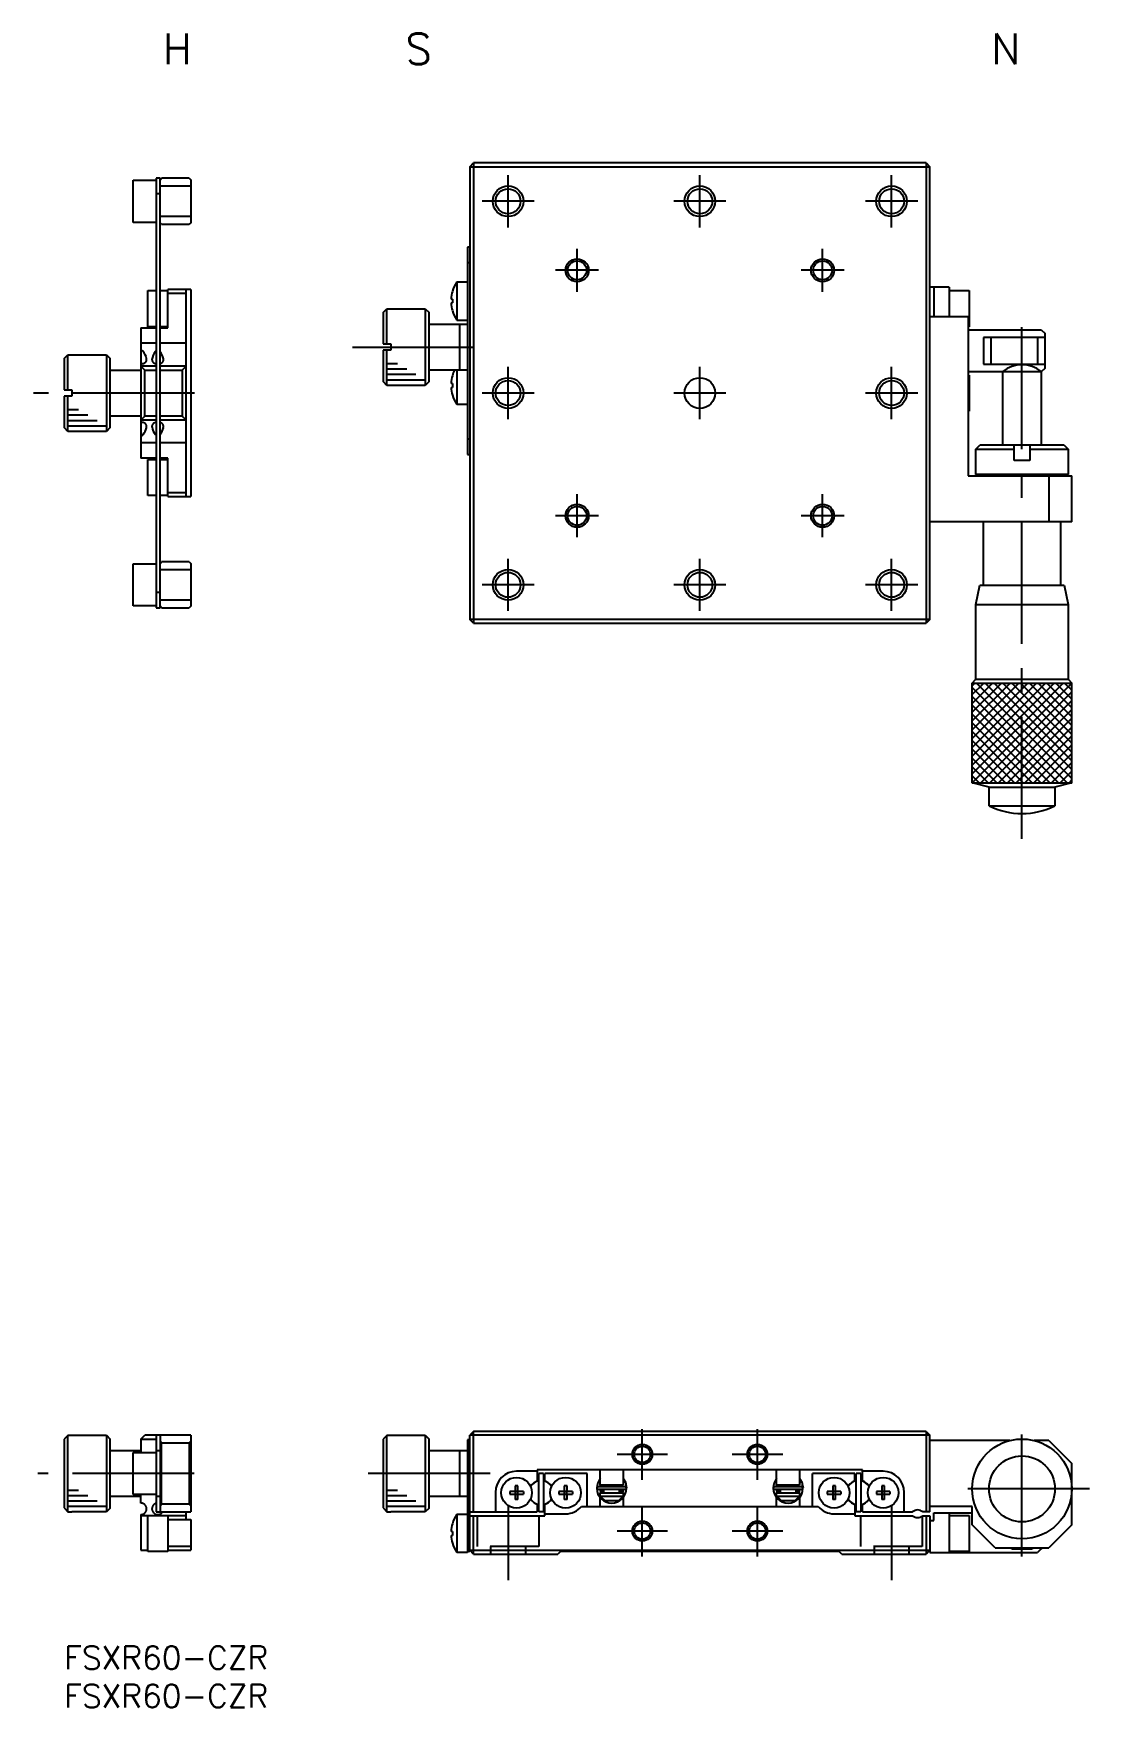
# Model space of a CAD drawing. Extents: x -4 to 277, y -8 to 210.
# Drawn here: x -4 to 133.7, y -8 to 210.2 of the extents above; entities that cross this region are included whole.
import ezdxf

# ---------------------------------------------------------------- set-up
doc = ezdxf.new("R2010")
doc.units = 0
doc.header["$LTSCALE"] = 0.5
doc.linetypes.add('CENTER', pattern=[50.8, 31.75, -6.35, 6.35, -6.35])
doc.linetypes.add('DASHED', pattern=[19.05, 12.7, -6.35])
for name, color, linetype in [('MSM_CENTER', 1, 'CENTER'), ('MSM_CONTINUOUS', 7, 'CONTINUOUS'), ('MSM_DASHED', 4, 'DASHED'), ('MSM_NARROW', 5, 'CONTINUOUS'), ('MSM_PART_NUMBER', 7, 'CONTINUOUS')]:
    doc.layers.add(name, color=color, linetype=linetype)
doc.styles.get("Standard").update_dxf_attribs({"font": 'txt.shx', "height": 3, "bigfont": 'bigfont.shx'})

# ---------------------------------------------------------------- blocks, each defined once
blk = doc.blocks.new('*U4')
at = {"layer": 'MSM_PART_NUMBER'}
blk.add_text('FSXR60-CZR', height=3, dxfattribs=at).set_placement((0, -3))
blk = doc.blocks.new('*U5')
at = {"layer": 'MSM_PART_NUMBER'}
blk.add_text('FSXR60-CZR', height=3, dxfattribs=at).set_placement((0, -8))

msp = doc.modelspace()

# ---------------------------------------------------------------- linework, layer by layer
at = {"layer": 'MSM_CENTER'}
for p, q in [((57.88, 184.95), (57.88, 191.75)), ((82.88, 184.95), (82.88, 191.75)), ((107.88, 184.95), (107.88, 191.75)), ((61.28, 188.35), (54.48, 188.35)), ((86.28, 188.35), (79.48, 188.35)), ((111.28, 188.35), (104.48, 188.35)), ((66.88, 176.55), (66.88, 182.15)), ((98.88, 176.55), (98.88, 182.15)), ((69.68, 179.35), (64.08, 179.35)), ((101.68, 179.35), (96.08, 179.35)), ((124.88, 105.25), (124.88, 172.85)), ((37.58, 169.35), (55.58, 169.35)), ((57.88, 159.95), (57.88, 166.75)), ((82.88, 159.95), (82.88, 166.75)), ((107.88, 159.95), (107.88, 166.75)), ((17, 163.35), (-4, 163.35)), ((61.28, 163.35), (54.48, 163.35)), ((86.28, 163.35), (79.48, 163.35)), ((111.28, 163.35), (104.48, 163.35)), ((66.88, 144.55), (66.88, 150.15)), ((98.88, 144.55), (98.88, 150.15)), ((69.68, 147.35), (64.08, 147.35)), ((101.68, 147.35), (96.08, 147.35)), ((57.88, 134.95), (57.88, 141.75)), ((82.88, 134.95), (82.88, 141.75)), ((107.88, 134.95), (107.88, 141.75)), ((61.28, 138.35), (54.48, 138.35)), ((86.28, 138.35), (79.48, 138.35)), ((111.28, 138.35), (104.48, 138.35)), ((124.88, 11.7), (124.88, 29.3)), ((75.38, 21.7), (75.38, 28.3)), ((90.38, 21.7), (90.38, 28.3)), ((78.68, 25), (72.08, 25)), ((93.68, 25), (87.08, 25)), ((16.95, 22.5), (-3.45, 22.5)), ((55.53, 22.5), (38.13, 22.5)), ((133.68, 20.5), (116.08, 20.5)), ((57.88, 18.4), (57.88, 8.6)), ((75.38, 11.7), (75.38, 18.3)), ((90.38, 11.7), (90.38, 18.3)), ((107.88, 18.4), (107.88, 8.6)), ((78.68, 15), (72.08, 15)), ((93.68, 15), (87.08, 15))]:
    msp.add_line(p, q, dxfattribs=at)
at = {"layer": 'MSM_CONTINUOUS'}
for p, q in [((52.88, 192.85), (53.38, 193.35)), ((52.88, 192.85), (52.88, 133.85)), ((52.88, 192.85), (112.88, 192.85)), ((53.38, 193.35), (53.38, 133.35)), ((112.38, 193.35), (53.38, 193.35)), ((112.38, 193.35), (112.38, 133.35)), ((112.38, 193.35), (112.88, 192.85)), ((112.88, 133.85), (112.88, 192.85)), ((9, 185.6), (9, 191.1)), ((9, 191.1), (12, 191.1)), ((12, 191.35), (12, 135.35)), ((12.5, 191.35), (12, 191.35)), ((12.5, 135.35), (12.5, 191.35)), ((12.5, 191.15), (12.7, 191.35)), ((12.5, 190.35), (16.5, 190.35)), ((16.3, 191.35), (12.7, 191.35)), ((16.3, 191.35), (16.5, 191.15)), ((16.5, 191.15), (16.5, 185.55)), ((12, 189.35), (12.5, 189.35)), ((12, 185.6), (9, 185.6)), ((16.5, 186.35), (12.5, 186.35)), ((12.7, 185.35), (12.5, 185.55)), ((16.5, 185.55), (16.3, 185.35)), ((12.7, 185.35), (16.3, 185.35)), ((52.58, 182.35), (52.58, 155.35)), ((52.88, 182.35), (52.58, 182.35)), ((52.58, 180.35), (52.88, 180.35)), ((16.5, 176.85), (13.5, 176.85)), ((13.5, 171.85), (13.5, 176.85)), ((15.9, 149.85), (15.9, 176.85)), ((16.5, 176.85), (16.5, 149.85)), ((51.19, 177.85), (51.19, 172.85)), ((51.19, 177.85), (52.58, 177.85)), ((115.38, 177.15), (112.88, 177.15)), ((113.38, 177.15), (113.38, 173.35)), ((115.38, 177.15), (115.38, 173.35)), ((10.9, 172), (10.9, 176.7)), ((10.9, 176.7), (12, 176.7)), ((12.5, 176.7), (13.5, 176.7)), ((13.5, 176.35), (15.9, 176.35)), ((50.62, 175.61), (50.45, 175.61)), ((50.45, 175.09), (50.62, 175.09)), ((50.62, 176.61), (50.61, 176.61)), ((115.38, 176.7), (117.98, 176.7)), ((117.98, 176.7), (117.98, 172)), ((41.58, 173.85), (42.08, 174.35)), ((41.58, 173.85), (41.58, 169.75)), ((42.08, 174.35), (47.08, 174.35)), ((42.08, 169.75), (42.08, 174.35)), ((47.08, 174.35), (47.08, 164.35)), ((47.08, 174.35), (47.58, 173.85)), ((47.58, 164.85), (47.58, 173.85)), ((50.61, 174.09), (50.62, 174.09)), ((51.19, 172.85), (52.58, 172.85)), ((112.88, 173.35), (117.88, 173.35)), ((117.88, 173.35), (117.88, 152.55)), ((10, 171.85), (10, 154.85)), ((10, 171.85), (12, 171.85)), ((12, 172), (10.9, 172)), ((13.5, 172), (12.5, 172)), ((12.5, 171.85), (13.5, 171.85)), ((47.58, 172.35), (52.58, 172.35)), ((51.58, 166.35), (51.58, 172.35)), ((117.98, 172), (117.88, 172)), ((117.88, 171.6), (127.38, 171.6)), ((119.88, 170.6), (119.88, 167.1)), ((127.88, 170.6), (119.88, 170.6)), ((120.88, 167.1), (120.88, 170.6)), ((126.88, 170.6), (126.88, 167.1)), ((127.38, 171.6), (127.88, 171.1)), ((127.88, 166.6), (127.88, 171.1)), ((0, 167.85), (0.5, 168.35)), ((0.5, 168.35), (5.5, 168.35)), ((0.5, 163.75), (0.5, 168.35)), ((5.5, 168.35), (5.5, 158.35)), ((5.5, 168.35), (6, 167.85)), ((12, 169.85), (10, 169.85)), ((10.05, 168.91), (10, 168.91)), ((10.15, 168.87), (10.05, 168.91)), ((10.25, 168.79), (10.15, 168.87)), ((12, 168.83), (11.92, 168.76)), ((15.9, 169.85), (12.5, 169.85)), ((41.58, 169.75), (42.58, 169.75)), ((41.58, 168.95), (41.58, 164.85)), ((42.58, 168.95), (41.58, 168.95)), ((42.08, 164.35), (42.08, 168.95)), ((42.58, 169.75), (42.58, 168.95)), ((0, 167.85), (0, 163.75)), ((6, 158.85), (6, 167.85)), ((6, 166.35), (10, 166.35)), ((12, 166.85), (10, 166.85)), ((10.5, 166.35), (10, 166.85)), ((10.43, 167.24), (10.54, 167.3)), ((10.5, 160.35), (10.5, 166.35)), ((10.5, 166.35), (12, 166.35)), ((10.54, 167.3), (10.63, 167.37)), ((10.63, 167.37), (10.69, 167.46)), ((10.69, 167.46), (10.74, 167.57)), ((10.75, 167.71), (10.74, 167.83)), ((10.74, 167.57), (10.75, 167.7)), ((10.75, 167.7), (10.75, 167.71)), ((11.45, 167.71), (11.45, 167.67)), ((11.45, 167.67), (11.46, 167.63)), ((11.46, 167.63), (11.46, 167.58)), ((11.46, 167.58), (11.47, 167.55)), ((11.47, 167.55), (11.48, 167.51)), ((11.48, 167.51), (11.5, 167.48)), ((11.5, 167.48), (11.51, 167.46)), ((11.51, 167.46), (11.52, 167.44)), ((11.52, 167.44), (11.54, 167.41)), ((11.54, 167.41), (11.55, 167.39)), ((11.55, 167.39), (11.57, 167.37)), ((11.57, 167.37), (11.58, 167.36)), ((11.58, 167.36), (11.6, 167.34)), ((11.6, 167.34), (11.62, 167.33)), ((11.62, 167.33), (11.64, 167.31)), ((11.64, 167.31), (11.66, 167.3)), ((11.66, 167.3), (11.68, 167.29)), ((11.68, 167.29), (11.71, 167.27)), ((11.71, 167.27), (11.73, 167.26)), ((11.73, 167.26), (11.75, 167.25)), ((11.75, 167.25), (11.78, 167.24)), ((11.78, 167.24), (11.81, 167.23)), ((11.81, 167.23), (11.84, 167.22)), ((11.84, 167.22), (11.86, 167.21)), ((11.86, 167.21), (11.9, 167.2)), ((11.9, 167.2), (11.93, 167.2)), ((11.93, 167.2), (11.95, 167.19)), ((11.95, 167.19), (11.98, 167.19)), ((11.98, 167.19), (12, 167.18)), ((12.5, 167.2), (12.53, 167.21)), ((15.9, 166.85), (12.5, 166.85)), ((12.5, 166.35), (15.4, 166.35)), ((12.53, 167.21), (12.55, 167.22)), ((12.55, 167.22), (12.58, 167.23)), ((12.58, 167.23), (12.6, 167.23)), ((12.6, 167.23), (12.63, 167.24)), ((12.63, 167.24), (12.65, 167.25)), ((12.65, 167.25), (12.68, 167.26)), ((12.68, 167.26), (12.7, 167.28)), ((12.7, 167.28), (12.73, 167.29)), ((12.73, 167.29), (12.75, 167.31)), ((12.75, 167.31), (12.78, 167.33)), ((12.78, 167.33), (12.8, 167.35)), ((12.8, 167.35), (12.82, 167.37)), ((12.82, 167.37), (12.84, 167.39)), ((12.84, 167.39), (12.86, 167.41)), ((12.86, 167.41), (12.88, 167.43)), ((12.88, 167.43), (12.89, 167.46)), ((12.89, 167.46), (12.91, 167.49)), ((12.91, 167.49), (12.92, 167.51)), ((12.92, 167.51), (12.93, 167.54)), ((12.93, 167.54), (12.94, 167.57)), ((12.95, 167.71), (12.94, 167.82)), ((12.94, 167.61), (12.95, 167.64)), ((12.94, 167.57), (12.94, 167.61)), ((12.95, 167.68), (12.95, 167.71)), ((12.95, 167.64), (12.95, 167.68)), ((15.9, 166.85), (15.4, 166.35)), ((15.4, 166.35), (15.4, 160.35)), ((52.58, 166.35), (47.58, 166.35)), ((51.19, 166.35), (51.19, 161.85)), ((122.38, 166.1), (117.88, 166.1)), ((119.88, 167.1), (127.88, 167.1)), ((122.38, 166.17), (127.38, 166.17)), ((122.38, 156.55), (122.38, 166.17)), ((127.88, 166.6), (127.38, 166.1)), ((127.38, 166.17), (127.38, 156.55)), ((0, 163.75), (1, 163.75)), ((1, 163.75), (1, 162.95)), ((42.08, 164.35), (41.58, 164.85)), ((47.08, 164.35), (42.08, 164.35)), ((47.58, 164.85), (47.08, 164.35)), ((50.62, 164.61), (50.45, 164.61)), ((50.45, 164.09), (50.62, 164.09)), ((50.62, 165.61), (50.61, 165.61)), ((117.88, 165.7), (117.98, 165.7)), ((117.98, 165.7), (117.98, 161)), ((1, 162.95), (0, 162.95)), ((0, 162.95), (0, 158.85)), ((0.5, 158.35), (0.5, 162.95)), ((50.61, 163.09), (50.62, 163.09)), ((52.58, 161.85), (51.19, 161.85)), ((10, 160.35), (6, 160.35)), ((10, 159.85), (10.5, 160.35)), ((10, 159.85), (12, 159.85)), ((10.03, 159.53), (10, 159.53)), ((10.07, 159.53), (10.03, 159.53)), ((10.1, 159.53), (10.07, 159.53)), ((10.14, 159.52), (10.1, 159.53)), ((10.17, 159.52), (10.14, 159.52)), ((10.2, 159.52), (10.17, 159.52)), ((10.23, 159.51), (10.2, 159.52)), ((10.26, 159.51), (10.23, 159.51)), ((10.29, 159.5), (10.26, 159.51)), ((10.32, 159.49), (10.29, 159.5)), ((10.34, 159.49), (10.32, 159.49)), ((10.37, 159.48), (10.34, 159.49)), ((10.4, 159.47), (10.37, 159.48)), ((10.43, 159.46), (10.4, 159.47)), ((10.46, 159.44), (10.43, 159.46)), ((10.49, 159.43), (10.46, 159.44)), ((10.51, 159.42), (10.49, 159.43)), ((12, 160.35), (10.5, 160.35)), ((10.54, 159.4), (10.51, 159.42)), ((10.56, 159.39), (10.54, 159.4)), ((10.58, 159.37), (10.56, 159.39)), ((10.6, 159.36), (10.58, 159.37)), ((10.62, 159.34), (10.6, 159.36)), ((10.64, 159.32), (10.62, 159.34)), ((10.65, 159.3), (10.64, 159.32)), ((11.56, 159.31), (11.54, 159.29)), ((11.58, 159.33), (11.56, 159.31)), ((11.6, 159.35), (11.58, 159.33)), ((11.62, 159.37), (11.6, 159.35)), ((11.65, 159.39), (11.62, 159.37)), ((11.67, 159.41), (11.65, 159.39)), ((11.7, 159.42), (11.67, 159.41)), ((11.72, 159.43), (11.7, 159.42)), ((11.74, 159.44), (11.72, 159.43)), ((11.76, 159.45), (11.74, 159.44)), ((11.79, 159.46), (11.76, 159.45)), ((11.81, 159.47), (11.79, 159.46)), ((11.84, 159.48), (11.81, 159.47)), ((11.86, 159.49), (11.84, 159.48)), ((11.89, 159.49), (11.86, 159.49)), ((11.92, 159.5), (11.89, 159.49)), ((11.94, 159.51), (11.92, 159.5)), ((11.97, 159.51), (11.94, 159.51)), ((12, 159.52), (11.97, 159.51)), ((15.4, 160.35), (12.5, 160.35)), ((12.5, 159.85), (15.9, 159.85)), ((12.53, 159.49), (12.5, 159.5)), ((12.56, 159.48), (12.53, 159.49)), ((12.59, 159.47), (12.56, 159.48)), ((12.62, 159.46), (12.59, 159.47)), ((12.65, 159.45), (12.62, 159.46)), ((12.68, 159.43), (12.65, 159.45)), ((12.71, 159.42), (12.68, 159.43)), ((12.73, 159.41), (12.71, 159.42)), ((12.75, 159.39), (12.73, 159.41)), ((12.77, 159.38), (12.75, 159.39)), ((12.79, 159.36), (12.77, 159.38)), ((12.81, 159.34), (12.79, 159.36)), ((12.83, 159.33), (12.81, 159.34)), ((12.85, 159.31), (12.83, 159.33)), ((12.87, 159.28), (12.85, 159.31)), ((15.4, 160.35), (15.9, 159.85)), ((117.98, 161), (117.88, 161)), ((0.5, 158.35), (0, 158.85)), ((5.5, 158.35), (0.5, 158.35)), ((6, 158.85), (5.5, 158.35)), ((10, 157.79), (10.11, 157.81)), ((10.11, 157.81), (10.2, 157.87)), ((10.2, 157.87), (10.29, 157.95)), ((10.67, 159.27), (10.65, 159.3)), ((10.69, 159.25), (10.67, 159.27)), ((10.7, 159.22), (10.69, 159.25)), ((10.72, 159.18), (10.7, 159.22)), ((10.73, 159.15), (10.72, 159.18)), ((10.74, 159.11), (10.73, 159.15)), ((10.73, 158.8), (10.75, 158.94)), ((10.75, 159.07), (10.74, 159.11)), ((10.75, 159.03), (10.75, 159.07)), ((10.75, 158.99), (10.75, 159.03)), ((10.75, 158.94), (10.75, 158.99)), ((11.46, 159.1), (11.45, 159.06)), ((11.45, 159.06), (11.45, 159.01)), ((11.45, 159.01), (11.45, 158.99)), ((11.45, 158.99), (11.46, 158.88)), ((11.47, 159.14), (11.46, 159.1)), ((11.48, 159.19), (11.47, 159.16)), ((11.47, 159.16), (11.47, 159.14)), ((11.5, 159.22), (11.48, 159.19)), ((11.51, 159.24), (11.5, 159.22)), ((11.52, 159.27), (11.51, 159.24)), ((11.54, 159.29), (11.52, 159.27)), ((11.91, 157.94), (11.99, 157.87)), ((11.99, 157.87), (12, 157.87)), ((12.88, 159.25), (12.87, 159.28)), ((12.9, 159.23), (12.88, 159.25)), ((12.91, 159.2), (12.9, 159.23)), ((12.92, 159.17), (12.91, 159.2)), ((12.93, 159.14), (12.92, 159.17)), ((12.94, 159.11), (12.93, 159.14)), ((12.93, 158.81), (12.95, 158.95)), ((12.94, 159.08), (12.94, 159.11)), ((12.95, 159.04), (12.94, 159.08)), ((12.95, 158.99), (12.95, 159.04)), ((12.95, 158.99), (12.95, 158.99)), ((12.95, 158.95), (12.95, 158.99)), ((52.88, 157.35), (52.58, 157.35)), ((12, 156.85), (10, 156.85)), ((15.9, 156.85), (12.5, 156.85)), ((52.58, 155.35), (52.88, 155.35)), ((118.88, 156.05), (119.38, 156.55)), ((118.88, 156.05), (123.88, 156.05)), ((118.88, 152.75), (118.88, 156.05)), ((125.88, 156.55), (119.38, 156.55)), ((123.88, 154.55), (123.88, 156.55)), ((130.38, 156.55), (125.88, 156.55)), ((125.88, 156.55), (125.88, 154.55)), ((125.88, 156.05), (130.88, 156.05)), ((130.38, 156.55), (130.88, 156.05)), ((130.88, 156.05), (130.88, 152.75)), ((12, 154.85), (10, 154.85)), ((10.9, 150), (10.9, 154.7)), ((10.9, 154.7), (12, 154.7)), ((13.5, 154.85), (12.5, 154.85)), ((12.5, 154.7), (13.5, 154.7)), ((13.5, 149.85), (13.5, 154.85)), ((125.88, 154.55), (123.88, 154.55)), ((117.88, 152.55), (131.38, 152.55)), ((130.88, 152.75), (118.88, 152.75)), ((119.08, 152.55), (118.88, 152.75)), ((128.38, 152.55), (128.38, 146.55)), ((130.88, 152.75), (130.68, 152.55)), ((131.38, 146.55), (131.38, 152.55)), ((12, 150), (10.9, 150)), ((13.5, 150), (12.5, 150)), ((15.9, 150.35), (13.5, 150.35)), ((13.5, 149.85), (16.5, 149.85)), ((131.38, 146.55), (112.88, 146.55)), ((119.88, 138.3), (119.88, 146.55)), ((129.88, 146.55), (129.88, 138.3)), ((9, 135.6), (9, 141.1)), ((9, 141.1), (12, 141.1)), ((12.5, 141.15), (12.7, 141.35)), ((12.5, 140.35), (16.5, 140.35)), ((16.3, 141.35), (12.7, 141.35)), ((16.3, 141.35), (16.5, 141.15)), ((16.5, 141.15), (16.5, 135.55)), ((118.88, 135.8), (119.38, 138.3)), ((119.38, 138.3), (130.38, 138.3)), ((130.38, 138.3), (130.88, 135.8)), ((12, 135.6), (9, 135.6)), ((12.5, 137.35), (12, 137.35)), ((12, 135.35), (12.5, 135.35)), ((16.5, 136.35), (12.5, 136.35)), ((12.7, 135.35), (12.5, 135.55)), ((12.7, 135.35), (16.3, 135.35)), ((16.5, 135.55), (16.3, 135.35)), ((118.88, 135.8), (130.88, 135.8)), ((118.88, 126.05), (118.88, 135.8)), ((130.88, 135.8), (130.88, 126.05)), ((53.38, 133.35), (52.88, 133.85)), ((112.88, 133.85), (52.88, 133.85)), ((53.38, 133.35), (112.38, 133.35)), ((112.88, 133.85), (112.38, 133.35)), ((118.38, 125.55), (118.88, 126.05)), ((118.38, 125.55), (131.38, 125.55)), ((118.38, 112.55), (118.38, 125.55)), ((118.88, 126.05), (130.88, 126.05)), ((130.88, 126.05), (131.38, 125.55)), ((131.38, 112.55), (131.38, 125.55)), ((118.38, 112.55), (131.38, 112.55)), ((120.58, 111.96), (118.38, 112.55)), ((120.58, 111.96), (129.18, 111.96)), ((120.58, 109.55), (120.58, 111.96)), ((131.38, 112.55), (129.18, 111.96)), ((129.18, 111.96), (129.18, 109.55)), ((120.58, 109.55), (129.18, 109.55)), ((0.5, 27.48), (0, 26.98)), ((0, 26.98), (0, 18.02)), ((0.5, 17.52), (0.5, 27.48)), ((1, 27.48), (0.5, 27.48)), ((1, 27.5), (5.5, 27.5)), ((1, 27.5), (1, 27.48)), ((5.5, 27.5), (5.5, 17.5)), ((5.5, 27.5), (6, 27)), ((6, 18), (6, 27)), ((10, 27), (10.5, 27.5)), ((10, 27), (12, 27)), ((10, 27), (10, 25.25)), ((16.5, 27.5), (10.5, 27.5)), ((12, 27.5), (12, 17.5)), ((12.5, 27.5), (12.5, 17.5)), ((12.7, 26.5), (12.5, 26.7)), ((12.7, 26.5), (16.3, 26.5)), ((12.7, 18.5), (12.7, 26.5)), ((16.5, 26.7), (16.3, 26.5)), ((16.3, 26.5), (16.3, 18.5)), ((16.5, 27.5), (16.5, 17.5)), ((42.08, 27.48), (41.58, 26.98)), ((41.58, 26.98), (41.58, 18.02)), ((42.08, 17.52), (42.08, 27.48)), ((42.58, 27.48), (42.08, 27.48)), ((42.58, 27.5), (47.08, 27.5)), ((42.58, 27.5), (42.58, 27.48)), ((47.08, 27.5), (47.08, 17.5)), ((47.08, 27.5), (47.58, 27)), ((47.58, 18), (47.58, 27)), ((52.58, 26.9), (52.58, 12.2)), ((52.88, 26.9), (52.58, 26.9)), ((53.38, 28), (52.88, 27.5)), ((52.88, 12.4), (52.88, 27.5)), ((112.88, 27.5), (52.88, 27.5)), ((53.38, 17.5), (53.38, 28)), ((112.38, 28), (53.38, 28)), ((112.38, 28), (112.38, 17.5)), ((112.38, 28), (112.88, 27.5)), ((112.88, 17.5), (112.88, 27.5)), ((123.28, 26.8), (112.88, 26.8)), ((128.38, 26.8), (126.48, 26.8)), ((128.38, 26.8), (131.38, 23.8)), ((6, 25.5), (10, 25.5)), ((9, 19.75), (9, 25.25)), ((9, 25.25), (12, 25.25)), ((12, 25.5), (12.5, 25.5)), ((47.58, 25.5), (52.58, 25.5)), ((51.58, 19.5), (51.58, 25.5)), ((52.58, 24.9), (52.88, 24.9)), ((61.68, 22.8), (58.98, 22.8)), ((104.08, 23), (61.68, 23)), ((61.68, 23), (61.68, 21.55)), ((61.88, 17.5), (61.88, 22.5)), ((62.48, 22.5), (61.88, 22.5)), ((62.48, 22.5), (62.48, 17.5)), ((68.18, 22.5), (62.68, 22.5)), ((62.68, 21.55), (62.68, 22.5)), ((68.18, 18.2), (68.18, 22.5)), ((69.88, 21), (69.88, 23)), ((72.88, 23), (72.88, 21)), ((72.88, 21.84), (73.17, 21.37)), ((92.88, 21), (92.88, 23)), ((95.88, 23), (95.88, 21)), ((95.88, 21.84), (96.17, 21.37)), ((103.08, 22.5), (97.58, 22.5)), ((97.58, 18.2), (97.58, 22.5)), ((103.08, 21.55), (103.08, 22.5)), ((103.28, 17.5), (103.28, 22.5)), ((103.88, 22.5), (103.28, 22.5)), ((103.88, 22.5), (103.88, 17.5)), ((104.08, 21.55), (104.08, 23)), ((106.78, 22.8), (104.08, 22.8)), ((131.38, 15.8), (131.38, 23.8)), ((12, 19.75), (9, 19.75)), ((10, 18.65), (10, 19.75)), ((56.23, 20.05), (56.23, 17.5)), ((58.8, 20.18), (58.1, 20.18)), ((58.1, 20.18), (58.1, 19.82)), ((58.1, 19.82), (58.8, 19.82)), ((58.8, 20.89), (58.8, 20.18)), ((59.16, 20.89), (58.8, 20.89)), ((58.81, 20.17), (58.8, 20.18)), ((58.81, 19.83), (58.8, 19.82)), ((58.8, 19.82), (58.8, 19.11)), ((58.81, 20.17), (58.81, 19.83)), ((59.15, 20.17), (58.81, 20.17)), ((58.81, 19.83), (59.15, 19.83)), ((59.15, 20.17), (59.16, 20.18)), ((59.15, 19.83), (59.15, 20.17)), ((59.15, 19.83), (59.16, 19.82)), ((59.16, 20.18), (59.16, 20.89)), ((59.87, 20.18), (59.16, 20.18)), ((59.16, 19.11), (59.16, 19.82)), ((59.16, 19.82), (59.87, 19.82)), ((59.87, 20.18), (59.87, 19.82)), ((61.42, 21.4), (61.68, 21.55)), ((62.68, 21.55), (62.94, 21.4)), ((65.2, 20.18), (64.5, 20.18)), ((64.5, 20.18), (64.5, 19.82)), ((64.5, 19.82), (65.2, 19.82)), ((65.2, 20.89), (65.2, 20.18)), ((65.56, 20.89), (65.2, 20.89)), ((65.21, 20.17), (65.2, 20.18)), ((65.21, 19.83), (65.2, 19.82)), ((65.2, 19.82), (65.2, 19.11)), ((65.21, 20.17), (65.21, 19.83)), ((65.55, 20.17), (65.21, 20.17)), ((65.21, 19.83), (65.55, 19.83)), ((65.55, 20.17), (65.56, 20.18)), ((65.55, 19.83), (65.55, 20.17)), ((65.55, 19.83), (65.56, 19.82)), ((65.56, 20.18), (65.56, 20.89)), ((66.27, 20.18), (65.56, 20.18)), ((65.56, 19.11), (65.56, 19.82)), ((65.56, 19.82), (66.27, 19.82)), ((66.27, 20.18), (66.27, 19.82)), ((69.63, 20.8), (73.13, 20.8)), ((73.13, 20.4), (69.63, 20.4)), ((69.88, 21), (69.84, 20.8)), ((69.84, 20.4), (69.95, 20)), ((69.88, 21.01), (69.88, 21)), ((72.88, 21), (69.88, 21)), ((69.88, 20.19), (69.88, 20.2)), ((69.88, 20.2), (70.38, 20.2)), ((69.88, 20.19), (69.88, 20.19)), ((69.88, 20.19), (69.88, 20.19)), ((69.88, 20.19), (69.88, 20.19)), ((69.88, 20.19), (69.88, 20.19)), ((69.88, 20), (72.88, 20)), ((69.88, 19.5), (69.88, 20)), ((69.94, 21), (70.19, 20.8)), ((70.38, 20.8), (70.38, 21)), ((70.38, 20), (70.38, 20.4)), ((72.38, 21), (72.38, 20.8)), ((72.38, 20.4), (72.38, 20)), ((72.38, 20.2), (72.88, 20.2)), ((72.53, 20.8), (72.61, 20.81)), ((72.61, 20.81), (72.82, 21)), ((72.82, 20), (72.93, 20.4)), ((73.17, 21.37), (72.88, 21.28)), ((72.88, 20.2), (72.88, 20.19)), ((72.88, 20.19), (72.88, 20.19)), ((72.88, 20.19), (72.88, 20.19)), ((72.88, 20), (72.88, 19.5)), ((73.17, 20.83), (73.16, 20.8)), ((73.16, 20.8), (73.16, 20.79)), ((73.17, 21.37), (73.18, 21.33)), ((73.19, 20.86), (73.17, 20.83)), ((73.18, 21.33), (73.2, 21.3)), ((73.2, 20.9), (73.19, 20.86)), ((73.2, 21.3), (73.2, 21.27)), ((73.2, 21.27), (73.21, 21.24)), ((73.21, 20.93), (73.2, 20.9)), ((73.21, 21.24), (73.22, 21.2)), ((73.22, 21), (73.21, 20.96)), ((73.21, 20.96), (73.21, 20.93)), ((73.22, 21.2), (73.22, 21.17)), ((73.22, 21.17), (73.23, 21.13)), ((73.23, 21.07), (73.22, 21.03)), ((73.22, 21.03), (73.22, 21)), ((73.23, 21.13), (73.23, 21.1)), ((73.23, 21.1), (73.23, 21.07)), ((73.23, 21.09), (73.33, 20.63)), ((92.63, 20.8), (96.13, 20.8)), ((96.13, 20.4), (92.63, 20.4)), ((92.88, 21), (92.84, 20.8)), ((92.84, 20.4), (92.95, 20)), ((92.88, 21.01), (92.88, 21)), ((95.88, 21), (92.88, 21)), ((92.88, 20.19), (92.88, 20.2)), ((92.88, 20.2), (93.38, 20.2)), ((92.88, 20.19), (92.88, 20.19)), ((92.88, 20.19), (92.88, 20.19)), ((92.88, 20.19), (92.88, 20.19)), ((92.88, 20.19), (92.88, 20.19)), ((92.88, 20), (95.88, 20)), ((92.88, 19.5), (92.88, 20)), ((92.94, 21), (93.19, 20.8)), ((93.38, 20.8), (93.38, 21)), ((93.38, 20), (93.38, 20.4)), ((95.38, 21), (95.38, 20.8)), ((95.38, 20.4), (95.38, 20)), ((95.38, 20.2), (95.88, 20.2)), ((95.53, 20.8), (95.61, 20.81)), ((95.61, 20.81), (95.82, 21)), ((95.82, 20), (95.93, 20.4)), ((96.17, 21.37), (95.88, 21.28)), ((95.88, 20.2), (95.88, 20.19)), ((95.88, 20.19), (95.88, 20.19)), ((95.88, 20.19), (95.88, 20.19)), ((95.88, 20), (95.88, 19.5)), ((96.17, 20.83), (96.16, 20.8)), ((96.16, 20.8), (96.16, 20.79)), ((96.17, 21.37), (96.18, 21.33)), ((96.19, 20.86), (96.17, 20.83)), ((96.18, 21.33), (96.2, 21.3)), ((96.2, 20.9), (96.19, 20.86)), ((96.2, 21.3), (96.2, 21.27)), ((96.2, 21.27), (96.21, 21.24)), ((96.21, 20.93), (96.2, 20.9)), ((96.21, 21.24), (96.22, 21.2)), ((96.22, 21), (96.21, 20.96)), ((96.21, 20.96), (96.21, 20.93)), ((96.22, 21.2), (96.22, 21.17)), ((96.22, 21.17), (96.23, 21.13)), ((96.23, 21.07), (96.22, 21.03)), ((96.22, 21.03), (96.22, 21)), ((96.23, 21.13), (96.23, 21.1)), ((96.23, 21.1), (96.23, 21.07)), ((96.23, 21.09), (96.33, 20.63)), ((100.2, 20.18), (99.5, 20.18)), ((99.5, 20.18), (99.5, 19.82)), ((99.5, 19.82), (100.2, 19.82)), ((100.2, 20.89), (100.2, 20.18)), ((100.56, 20.89), (100.2, 20.89)), ((100.21, 20.17), (100.2, 20.18)), ((100.21, 19.83), (100.2, 19.82)), ((100.2, 19.82), (100.2, 19.11)), ((100.21, 20.17), (100.21, 19.83)), ((100.55, 20.17), (100.21, 20.17)), ((100.21, 19.83), (100.55, 19.83)), ((100.55, 20.17), (100.56, 20.18)), ((100.55, 19.83), (100.55, 20.17)), ((100.55, 19.83), (100.56, 19.82)), ((100.56, 20.18), (100.56, 20.89)), ((101.27, 20.18), (100.56, 20.18)), ((100.56, 19.11), (100.56, 19.82)), ((100.56, 19.82), (101.27, 19.82)), ((101.27, 20.18), (101.27, 19.82)), ((103.08, 21.55), (102.82, 21.4)), ((104.34, 21.4), (104.08, 21.55)), ((106.6, 20.18), (105.9, 20.18)), ((105.9, 20.18), (105.9, 19.82)), ((105.9, 19.82), (106.6, 19.82)), ((106.6, 20.89), (106.6, 20.18)), ((106.96, 20.89), (106.6, 20.89)), ((106.61, 20.17), (106.6, 20.18)), ((106.61, 19.83), (106.6, 19.82)), ((106.6, 19.82), (106.6, 19.11)), ((106.61, 20.17), (106.61, 19.83)), ((106.95, 20.17), (106.61, 20.17)), ((106.61, 19.83), (106.95, 19.83)), ((106.95, 20.17), (106.96, 20.18)), ((106.95, 19.83), (106.95, 20.17)), ((106.95, 19.83), (106.96, 19.82)), ((106.96, 20.18), (106.96, 20.89)), ((107.67, 20.18), (106.96, 20.18)), ((106.96, 19.11), (106.96, 19.82)), ((106.96, 19.82), (107.67, 19.82)), ((107.67, 20.18), (107.67, 19.82)), ((109.53, 17.5), (109.53, 20.05)), ((0, 18.02), (0.5, 17.52)), ((0.5, 17.52), (1, 17.52)), ((1, 17.52), (1, 17.5)), ((5.5, 17.5), (1, 17.5)), ((6, 18), (5.5, 17.5)), ((10, 19.5), (6, 19.5)), ((10.03, 18.65), (10, 18.65)), ((10.07, 18.65), (10.03, 18.65)), ((10.1, 18.64), (10.07, 18.65)), ((10.14, 18.64), (10.1, 18.64)), ((10.17, 18.63), (10.14, 18.64)), ((10.2, 18.62), (10.17, 18.63)), ((10.23, 18.61), (10.2, 18.62)), ((10.26, 18.6), (10.23, 18.61)), ((10.29, 18.59), (10.26, 18.6)), ((10.31, 18.58), (10.29, 18.59)), ((10.34, 18.57), (10.31, 18.58)), ((10.37, 18.55), (10.34, 18.57)), ((10.4, 18.53), (10.37, 18.55)), ((10.43, 18.51), (10.4, 18.53)), ((10.46, 18.49), (10.43, 18.51)), ((10.48, 18.47), (10.46, 18.49)), ((10.51, 18.45), (10.48, 18.47)), ((10.53, 18.43), (10.51, 18.45)), ((10.56, 18.4), (10.53, 18.43)), ((10.58, 18.38), (10.56, 18.4)), ((10.6, 18.35), (10.58, 18.38)), ((10.58, 17.42), (10.61, 17.46)), ((10.62, 18.32), (10.6, 18.35)), ((10.61, 17.46), (10.64, 17.5)), ((10.64, 18.29), (10.62, 18.32)), ((10.66, 18.25), (10.64, 18.29)), ((10.64, 17.5), (10.66, 17.55)), ((10.68, 18.22), (10.66, 18.25)), ((10.66, 17.55), (10.68, 17.59)), ((10.69, 18.19), (10.68, 18.22)), ((10.68, 17.59), (10.7, 17.64)), ((10.7, 18.16), (10.69, 18.19)), ((10.72, 18.12), (10.7, 18.16)), ((10.7, 17.64), (10.72, 17.68)), ((10.73, 18.07), (10.72, 18.12)), ((10.72, 17.68), (10.73, 17.74)), ((10.74, 18.03), (10.73, 18.07)), ((10.73, 17.74), (10.74, 17.79)), ((10.75, 17.98), (10.74, 18.03)), ((10.74, 17.79), (10.75, 17.84)), ((10.75, 17.94), (10.75, 17.98)), ((10.75, 17.9), (10.75, 17.94)), ((10.75, 17.84), (10.75, 17.9)), ((11.46, 18), (11.45, 17.96)), ((11.45, 17.96), (11.45, 17.92)), ((11.45, 17.92), (11.45, 17.87)), ((11.45, 17.87), (11.45, 17.82)), ((11.45, 17.82), (11.46, 17.77)), ((11.47, 18.08), (11.46, 18.04)), ((11.46, 18.04), (11.46, 18)), ((11.46, 17.77), (11.47, 17.73)), ((11.48, 18.11), (11.47, 18.08)), ((11.47, 17.73), (11.48, 17.68)), ((11.49, 18.15), (11.48, 18.11)), ((11.48, 17.68), (11.5, 17.64)), ((11.51, 18.19), (11.49, 18.15)), ((11.5, 17.64), (11.51, 17.6)), ((11.52, 18.22), (11.51, 18.19)), ((11.51, 17.6), (11.54, 17.54)), ((11.54, 18.26), (11.52, 18.22)), ((11.56, 18.29), (11.54, 18.26)), ((11.54, 17.54), (11.57, 17.49)), ((11.58, 18.32), (11.56, 18.29)), ((11.57, 17.49), (11.6, 17.45)), ((11.6, 18.35), (11.58, 18.32)), ((11.62, 18.38), (11.6, 18.35)), ((11.64, 18.4), (11.62, 18.38)), ((11.66, 18.42), (11.64, 18.4)), ((11.69, 18.45), (11.66, 18.42)), ((11.71, 18.47), (11.69, 18.45)), ((11.74, 18.49), (11.71, 18.47)), ((11.76, 18.51), (11.74, 18.49)), ((11.79, 18.53), (11.76, 18.51)), ((11.82, 18.54), (11.79, 18.53)), ((11.84, 18.56), (11.82, 18.54)), ((11.87, 18.58), (11.84, 18.56)), ((11.9, 18.59), (11.87, 18.58)), ((11.94, 18.6), (11.9, 18.59)), ((11.97, 18.61), (11.94, 18.6)), ((12, 18.62), (11.97, 18.61)), ((12.5, 19.5), (12, 19.5)), ((12, 17.5), (16.5, 17.5)), ((12.5, 18.3), (12.7, 18.5)), ((16.3, 18.5), (12.7, 18.5)), ((12.79, 17.44), (12.82, 17.48)), ((12.82, 17.48), (12.83, 17.5)), ((15.9, 16.5), (15.9, 17.5)), ((16.3, 18.5), (16.5, 18.3)), ((41.58, 18.02), (42.08, 17.52)), ((42.08, 17.52), (42.58, 17.52)), ((42.58, 17.52), (42.58, 17.5)), ((47.08, 17.5), (42.58, 17.5)), ((47.58, 18), (47.08, 17.5)), ((52.58, 19.5), (47.58, 19.5)), ((52.88, 17.5), (61.68, 17.5)), ((59.16, 19.11), (58.8, 19.11)), ((61.68, 18.45), (61.42, 18.6)), ((61.68, 18.45), (61.68, 17.5)), ((62.48, 17.5), (61.88, 17.5)), ((62.94, 18.6), (62.68, 18.45)), ((62.68, 17), (62.68, 18.45)), ((65.56, 19.11), (65.2, 19.11)), ((67.46, 18.2), (98.3, 18.2)), ((72.88, 19.5), (69.88, 19.5)), ((69.88, 18.2), (69.88, 19.36)), ((69.94, 19.5), (70.47, 19)), ((70.46, 19), (72.3, 19)), ((72.3, 19), (72.83, 19.5)), ((72.88, 19.36), (72.88, 18.2)), ((72.88, 19.36), (72.88, 19.36)), ((72.88, 19.36), (72.88, 19.36)), ((95.88, 19.5), (92.88, 19.5)), ((92.88, 18.2), (92.88, 19.36)), ((92.94, 19.5), (93.47, 19)), ((93.46, 19), (95.3, 19)), ((95.3, 19), (95.83, 19.5)), ((95.88, 19.36), (95.88, 18.2)), ((95.88, 19.36), (95.88, 19.36)), ((95.88, 19.36), (95.88, 19.36)), ((100.56, 19.11), (100.2, 19.11)), ((102.82, 18.6), (103.08, 18.45)), ((103.08, 18.45), (103.08, 17)), ((103.88, 17.5), (103.28, 17.5)), ((104.08, 18.45), (104.34, 18.6)), ((104.08, 17.5), (104.08, 18.45)), ((104.08, 17.5), (110.62, 17.5)), ((106.96, 19.11), (106.6, 19.11)), ((112.88, 17.5), (111.95, 17.5)), ((118.38, 18.2), (112.88, 18.2)), ((118.38, 15.8), (118.38, 18.2)), ((10, 17.15), (10, 12.5)), ((10, 17.15), (10.01, 17.15)), ((10.9, 17), (10, 17)), ((10.01, 17.15), (10.02, 17.15)), ((10.02, 17.15), (10.04, 17.15)), ((10.04, 17.15), (10.05, 17.15)), ((10.05, 17.15), (10.06, 17.15)), ((10.06, 17.15), (10.07, 17.15)), ((10.07, 17.15), (10.08, 17.15)), ((10.08, 17.15), (10.09, 17.16)), ((10.09, 17.16), (10.11, 17.16)), ((10.11, 17.16), (10.13, 17.16)), ((10.13, 17.16), (10.15, 17.17)), ((10.15, 17.17), (10.17, 17.17)), ((10.17, 17.17), (10.19, 17.17)), ((10.19, 17.17), (10.2, 17.18)), ((10.2, 17.18), (10.23, 17.19)), ((10.23, 17.19), (10.26, 17.2)), ((10.26, 17.2), (10.29, 17.21)), ((10.29, 17.21), (10.32, 17.22)), ((10.32, 17.22), (10.35, 17.24)), ((10.35, 17.24), (10.37, 17.25)), ((10.37, 17.25), (10.42, 17.28)), ((10.42, 17.28), (10.46, 17.31)), ((10.46, 17.31), (10.5, 17.34)), ((10.5, 17.34), (10.54, 17.38)), ((10.54, 17.38), (10.58, 17.42)), ((10.9, 12.35), (10.9, 17.05)), ((10.9, 17.05), (13.5, 17.05)), ((11.6, 17.45), (11.64, 17.4)), ((11.64, 17.4), (11.68, 17.36)), ((11.68, 17.36), (11.72, 17.32)), ((11.72, 17.32), (11.77, 17.29)), ((11.77, 17.29), (11.81, 17.26)), ((11.81, 17.26), (11.85, 17.24)), ((11.85, 17.24), (11.89, 17.22)), ((11.89, 17.22), (11.91, 17.21)), ((11.91, 17.21), (11.94, 17.2)), ((11.94, 17.2), (11.96, 17.19)), ((11.96, 17.19), (11.99, 17.18)), ((11.99, 17.18), (12.02, 17.17)), ((12.02, 17.17), (12.05, 17.17)), ((12.05, 17.17), (12.06, 17.16)), ((12.06, 17.16), (12.07, 17.16)), ((12.07, 17.16), (12.09, 17.16)), ((12.09, 17.16), (12.1, 17.16)), ((12.1, 17.16), (12.12, 17.15)), ((12.12, 17.15), (12.13, 17.15)), ((12.13, 17.15), (12.14, 17.15)), ((12.14, 17.15), (12.15, 17.15)), ((12.15, 17.15), (12.16, 17.15)), ((12.16, 17.15), (12.18, 17.15)), ((12.18, 17.15), (12.19, 17.15)), ((12.19, 17.15), (12.2, 17.15)), ((12.2, 17.15), (12.21, 17.15)), ((12.21, 17.15), (12.22, 17.15)), ((12.22, 17.15), (12.24, 17.15)), ((12.24, 17.15), (12.25, 17.15)), ((12.25, 17.15), (12.26, 17.15)), ((12.26, 17.15), (12.28, 17.15)), ((12.28, 17.15), (12.29, 17.16)), ((12.29, 17.16), (12.3, 17.16)), ((12.3, 17.16), (12.32, 17.16)), ((12.32, 17.16), (12.34, 17.16)), ((12.34, 17.16), (12.36, 17.17)), ((12.36, 17.17), (12.38, 17.17)), ((12.38, 17.17), (12.4, 17.18)), ((12.4, 17.18), (12.41, 17.18)), ((12.41, 17.18), (12.45, 17.19)), ((12.45, 17.19), (12.49, 17.21)), ((12.49, 17.21), (12.53, 17.22)), ((12.53, 17.22), (12.56, 17.24)), ((12.56, 17.24), (12.59, 17.26)), ((12.59, 17.26), (12.62, 17.28)), ((12.62, 17.28), (12.67, 17.32)), ((12.67, 17.32), (12.71, 17.35)), ((12.71, 17.35), (12.75, 17.39)), ((12.75, 17.39), (12.79, 17.44)), ((13.5, 17.05), (13.5, 12.35)), ((15.9, 17), (13.5, 17)), ((13.5, 16.5), (16.5, 16.5)), ((16.5, 16.5), (16.5, 12.5)), ((50.62, 15.96), (50.61, 15.96)), ((51.19, 17.2), (51.19, 12.2)), ((51.19, 17.2), (52.58, 17.2)), ((52.88, 17), (62.68, 17)), ((53.38, 12), (53.38, 17)), ((62.68, 17.25), (65.38, 17.25)), ((100.38, 17.25), (103.08, 17.25)), ((103.08, 17), (110.62, 17)), ((111.95, 17), (112.88, 17)), ((112.38, 17), (112.38, 12)), ((112.88, 17), (112.88, 12.2)), ((112.88, 16.4), (113.38, 16.4)), ((113.38, 17.4), (118.38, 17.4)), ((113.38, 16.4), (113.38, 17.4)), ((115.38, 17.4), (115.38, 12.2)), ((115.38, 17.05), (117.98, 17.05)), ((117.98, 17.05), (117.98, 12.35)), ((121.38, 12.8), (118.38, 15.8)), ((131.38, 15.8), (128.38, 12.8)), ((50.62, 14.96), (50.45, 14.96)), ((50.45, 14.44), (50.62, 14.44)), ((50.61, 13.44), (50.62, 13.44)), ((52.88, 14.4), (52.58, 14.4)), ((10, 12.5), (10.9, 12.5)), ((13.5, 12.35), (10.9, 12.35)), ((16.5, 13), (13.5, 13)), ((13.5, 12.5), (16.5, 12.5)), ((52.58, 12.2), (51.19, 12.2)), ((52.58, 12.4), (52.88, 12.4)), ((53.38, 12), (52.88, 12.5)), ((52.88, 12.5), (112.88, 12.5)), ((53.38, 12), (64.38, 12)), ((64.73, 12.35), (64.38, 12)), ((101.03, 12.35), (64.73, 12.35)), ((101.38, 12), (101.03, 12.35)), ((101.38, 12), (112.38, 12)), ((112.88, 12.5), (112.38, 12)), ((112.88, 12.2), (126.88, 12.2)), ((117.98, 12.35), (115.38, 12.35)), ((121.38, 12.8), (128.38, 12.8)), ((123.38, 12.79), (123.38, 12.8)), ((123.63, 12.66), (123.38, 12.79)), ((126.38, 12.79), (123.38, 12.79)), ((126.13, 12.66), (123.63, 12.66)), ((126.38, 12.79), (126.13, 12.66)), ((126.38, 12.8), (126.38, 12.79)), ((127.38, 12.7), (126.88, 12.2)), ((127.38, 12.7), (127.48, 12.8)), ((127.38, 12.8), (127.38, 12.7))]:
    msp.add_line(p, q, dxfattribs=at)
for centre, radius in [((57.88, 188.35), 1.62), ((82.88, 188.35), 1.62), ((107.88, 188.35), 1.62), ((66.88, 179.35), 1.23), ((98.88, 179.35), 1.23), ((57.88, 163.35), 1.62), ((82.88, 163.35), 2), ((107.88, 163.35), 1.62), ((66.88, 147.35), 1.23), ((98.88, 147.35), 1.23), ((57.88, 138.35), 1.62), ((82.88, 138.35), 1.62), ((107.88, 138.35), 1.62), ((124.88, 20.5), 6.5), ((75.38, 25), 1.06), ((90.38, 25), 1.06), ((124.88, 20.5), 4.3), ((58.98, 20), 2), ((65.38, 20), 2), ((100.38, 20), 2), ((106.78, 20), 2), ((75.38, 15), 1.06), ((90.38, 15), 1.06)]:
    msp.add_circle(centre, radius, dxfattribs=at)
for centre, radius, start, end in [((54.93, 175.35), 4.5, 146.251, 163.7142), ((54.93, 175.35), 4.49, 163.7306, 176.6822), ((54.93, 175.35), 4.49, 183.3178, 196.2694), ((55.68, 175.35), 5.06, 177.0558, 182.9442), ((54.93, 175.35), 4.5, 196.2858, 213.749), ((8.82, 167.46), 1.96, 11.1173, 42.8748), ((13.29, 167.52), 1.85, 137.7774, 174.1539), ((10.98, 167.44), 2, 10.9829, 40.467), ((10.02, 168.37), 1.2, 269.0887, 289.8186), ((54.93, 164.35), 4.5, 153.6122, 163.7142), ((124.88, 163.05), 4, 51.3178, 128.6822), ((54.93, 164.35), 4.49, 163.7306, 176.6822), ((54.93, 164.35), 4.49, 183.3178, 196.2694), ((55.68, 164.35), 5.06, 177.0558, 182.9442), ((54.93, 164.35), 4.5, 196.2858, 213.749), ((8.75, 159.28), 2.04, 319.3678, 346.4424), ((13.4, 159.25), 1.98, 190.6699, 221.2281), ((10.95, 159.28), 2.04, 319.6532, 346.7642), ((124.88, 118.29), 9.75, 243.8162, 296.1838), ((58.98, 20.05), 2.75, 90, 180), ((71.39, 20.6), 1.95, 140.5705, 179.2288), ((94.39, 20.6), 1.95, 140.5705, 179.2288), ((106.78, 20.05), 2.75, 0, 90), ((62.18, 20), 1.59, 100.893, 149.5667), ((62.3, 19.89), 1.75, 120, 148.1185), ((62.18, 20), 1.59, 30.4332, 79.1069), ((62.07, 19.89), 1.75, 31.8815, 60), ((69.63, 20.6), 0.195, 90, 270), ((71.38, 20.6), 1.94, 180.7402, 359.3315), ((73.13, 20.6), 0.195, 270, 90), ((92.63, 20.6), 0.195, 90, 270), ((94.38, 20.6), 1.94, 180.7402, 359.3315), ((96.13, 20.6), 0.195, 270, 90), ((103.58, 20), 1.59, 100.893, 149.5667), ((103.7, 19.89), 1.75, 120, 148.1185), ((103.58, 20), 1.59, 30.4332, 79.1069), ((103.47, 19.89), 1.75, 31.8815, 60), ((62.18, 20), 1.59, 210.4333, 259.107), ((62.3, 20.11), 1.75, 211.8815, 240), ((62.18, 20), 1.59, 280.8931, 329.5668), ((62.07, 20.11), 1.75, 300, 328.1185), ((65.38, 20), 2.75, 270, 319.1148), ((100.38, 20), 2.75, 220.8852, 270), ((103.58, 20), 1.59, 210.4333, 259.107), ((103.7, 20.11), 1.75, 211.8815, 240), ((103.58, 20), 1.59, 280.8931, 329.5668), ((103.47, 20.11), 1.75, 300, 328.1185), ((111.28, 16.75), 1, 48.5904, 131.4096), ((54.93, 14.7), 4.49, 163.7306, 176.6822), ((54.93, 14.7), 4.5, 146.251, 163.7142), ((111.28, 17.75), 1, 228.5904, 311.4096), ((54.93, 14.7), 4.49, 183.3178, 196.2694), ((55.68, 14.7), 5.06, 177.0558, 182.9442), ((54.93, 14.7), 4.5, 196.2858, 213.749)]:
    msp.add_arc(centre, radius, start, end, dxfattribs=at)
at = {"layer": 'MSM_DASHED'}
for p, q in [((53.88, 13), (53.88, 16.95)), ((61.88, 17), (61.88, 13)), ((103.88, 13), (103.88, 17)), ((111.88, 17), (111.88, 13)), ((61.88, 13), (53.88, 13)), ((55.63, 12), (55.63, 13)), ((60.13, 13), (60.13, 12)), ((111.88, 13), (103.88, 13)), ((105.63, 12), (105.63, 13)), ((110.13, 13), (110.13, 12))]:
    msp.add_line(p, q, dxfattribs=at)
at = {"layer": 'MSM_NARROW'}
for p, q in [((43.45, 167.15), (42.08, 167.15)), ((44.66, 166.45), (42.08, 166.45)), ((45.87, 165.75), (42.08, 165.75)), ((47.08, 165.05), (42.08, 165.05)), ((1.86, 161.15), (0.5, 161.15)), ((3.08, 160.45), (0.5, 160.45)), ((4.29, 159.75), (0.5, 159.75)), ((5.5, 159.05), (0.5, 159.05)), ((118.38, 112.56), (131.38, 125.55)), ((118.38, 113.7), (130.23, 125.55)), ((118.38, 114.85), (129.08, 125.55)), ((118.38, 116), (127.93, 125.55)), ((118.38, 117.15), (126.78, 125.55)), ((118.38, 118.3), (125.63, 125.55)), ((118.38, 119.45), (124.48, 125.55)), ((118.38, 120.6), (123.33, 125.55)), ((118.38, 121.75), (122.19, 125.55)), ((118.38, 122.9), (121.04, 125.55)), ((118.38, 124.05), (119.89, 125.55)), ((118.38, 125.19), (118.74, 125.55)), ((130.79, 112.55), (118.38, 124.96)), ((131.38, 113.11), (118.94, 125.55)), ((119.53, 112.55), (131.38, 124.41)), ((131.38, 114.26), (120.09, 125.55)), ((131.38, 115.41), (121.24, 125.55)), ((131.38, 116.55), (122.39, 125.55)), ((131.38, 117.7), (123.54, 125.55)), ((131.38, 118.85), (124.69, 125.55)), ((131.38, 120), (125.84, 125.55)), ((131.38, 121.15), (126.98, 125.55)), ((131.38, 122.3), (128.13, 125.55)), ((131.38, 123.45), (129.28, 125.55)), ((131.38, 124.6), (130.43, 125.55)), ((129.64, 112.55), (118.38, 123.81)), ((128.49, 112.55), (118.38, 122.66)), ((120.68, 112.55), (131.38, 123.26)), ((127.34, 112.55), (118.38, 121.51)), ((126.2, 112.55), (118.38, 120.36)), ((121.83, 112.55), (131.38, 122.11)), ((122.97, 112.55), (131.38, 120.96)), ((125.05, 112.55), (118.38, 119.21)), ((123.9, 112.55), (118.38, 118.06)), ((124.12, 112.55), (131.38, 119.81)), ((125.27, 112.55), (131.38, 118.66)), ((122.75, 112.55), (118.38, 116.92)), ((121.6, 112.55), (118.38, 115.77)), ((126.42, 112.55), (131.38, 117.51)), ((127.57, 112.55), (131.38, 116.36)), ((120.45, 112.55), (118.38, 114.62)), ((128.72, 112.55), (131.38, 115.21)), ((129.87, 112.55), (131.38, 114.06)), ((119.3, 112.55), (118.38, 113.47)), ((131.02, 112.55), (131.38, 112.92)), ((1.86, 20.3), (0.5, 20.3)), ((43.45, 20.3), (42.08, 20.3)), ((3.08, 19.6), (0.5, 19.6)), ((4.29, 18.9), (0.5, 18.9)), ((5.5, 18.2), (0.5, 18.2)), ((44.66, 19.6), (42.08, 19.6)), ((45.87, 18.9), (42.08, 18.9)), ((47.08, 18.2), (42.08, 18.2))]:
    msp.add_line(p, q, dxfattribs=at)
for centre, radius in [((57.88, 188.35), 2), ((82.88, 188.35), 2), ((107.88, 188.35), 2), ((66.88, 179.35), 1.5), ((98.88, 179.35), 1.5), ((57.88, 163.35), 2), ((107.88, 163.35), 2), ((66.88, 147.35), 1.5), ((98.88, 147.35), 1.5), ((57.88, 138.35), 2), ((82.88, 138.35), 2), ((107.88, 138.35), 2), ((75.38, 25), 1.3), ((90.38, 25), 1.3), ((75.38, 15), 1.3), ((90.38, 15), 1.3)]:
    msp.add_circle(centre, radius, dxfattribs=at)

# ---------------------------------------------------------------- block references
at = {"layer": 'MSM_CONTINUOUS'}
for name in ['*U4', '*U5']:
    msp.add_blockref(name, (0, 0), dxfattribs=at)

# ---------------------------------------------------------------- texts
at = {"layer": 'MSM_PART_NUMBER'}
for s, p in [('H', (12.88, 206.22)), ('S', (44.49, 206.22)), ('N', (120.89, 206.22))]:
    msp.add_text(s, height=4, dxfattribs=at).set_placement(p)

doc.saveas('drawing.dxf')
